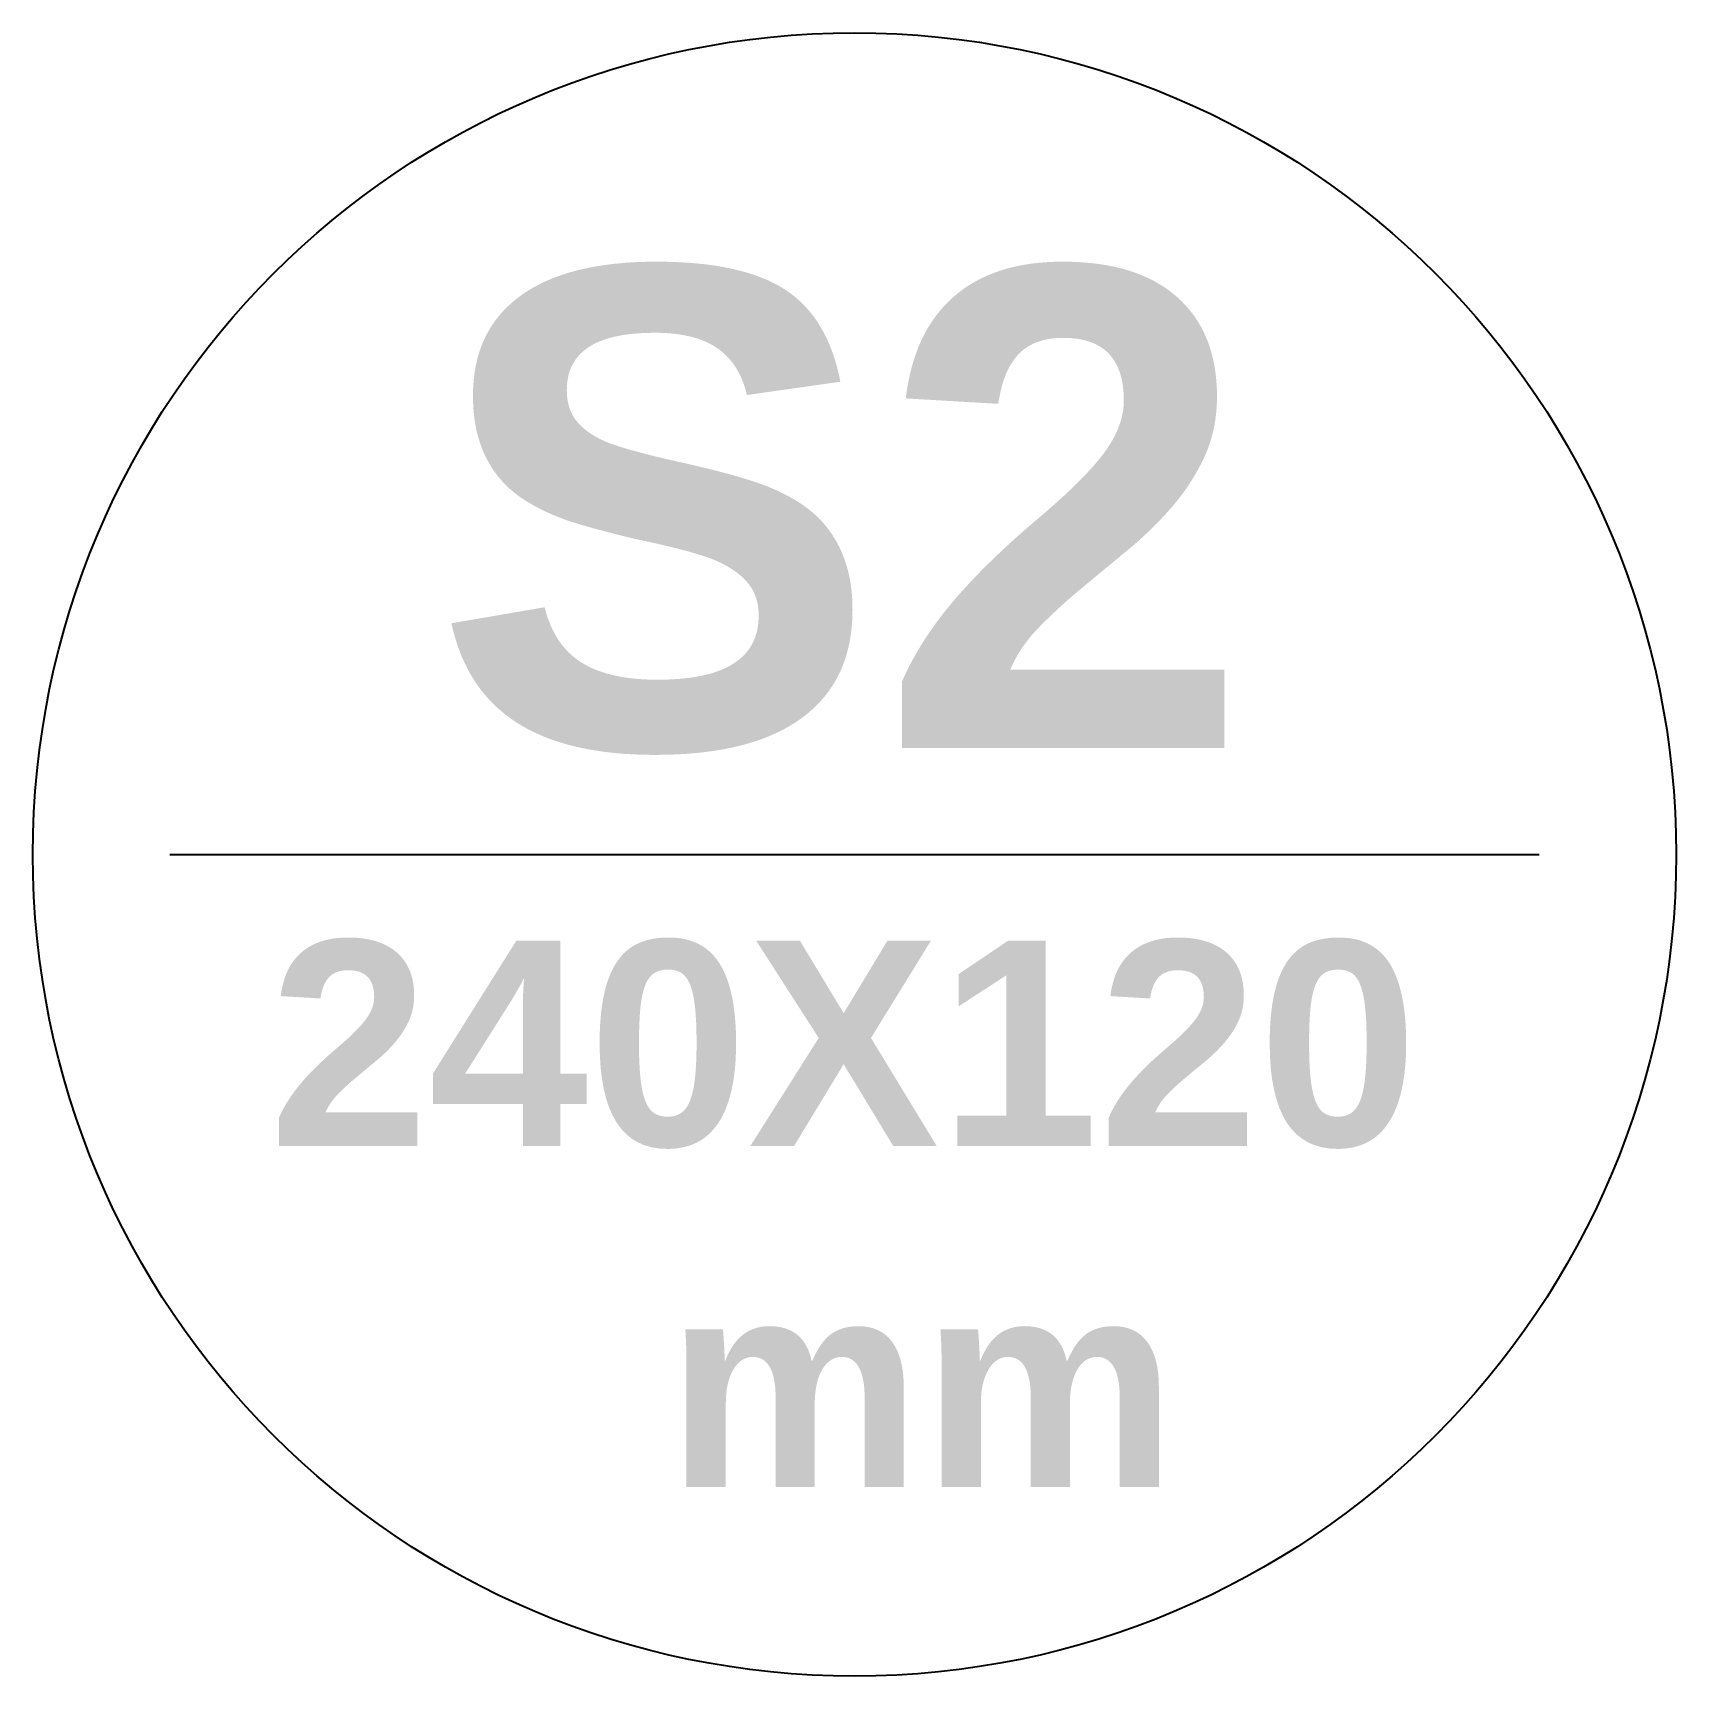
# Model space of a CAD drawing. Extents: x -26.5 to 27.9, y -27.1 to 27.4.
import ezdxf

# ---------------------------------------------------------------- set-up
doc = ezdxf.new("R2010")
doc.units = 0
doc.header["$MEASUREMENT"] = 0
doc.layers.add('Cotas', color=1, linetype='CONTINUOUS')
doc.styles.add('PORTAS', font='arialbd.ttf', dxfattribs={"height": 15})

msp = doc.modelspace()

# ---------------------------------------------------------------- linework, layer by layer
at = {"layer": 'Cotas'}
for p, q in [((-21.998, 0.139), (0.682, 0.139)), ((0.682, 0.139), (23.362, 0.139))]:
    msp.add_line(p, q, dxfattribs=at)
msp.add_circle((0.682, 0.139), 27.216, dxfattribs=at)

# ---------------------------------------------------------------- texts
at = {"layer": 'Cotas', "attachment_point": 1, "style": 'PORTAS'}
for s, width, insert, char_height in [('S2', 46.86609, (-13.309, 19.539), 15.876), ('240X120', 178.16561, (-18.708, -2.713), 6.804), ('mm', 178.16561, (-5.548, -14.008), 6.804)]:
    msp.add_mtext_dynamic_manual_height_columns(s, width=width, gutter_width=75, heights=[0], dxfattribs=dict(at, insert=insert, char_height=char_height))

doc.saveas('drawing.dxf')
